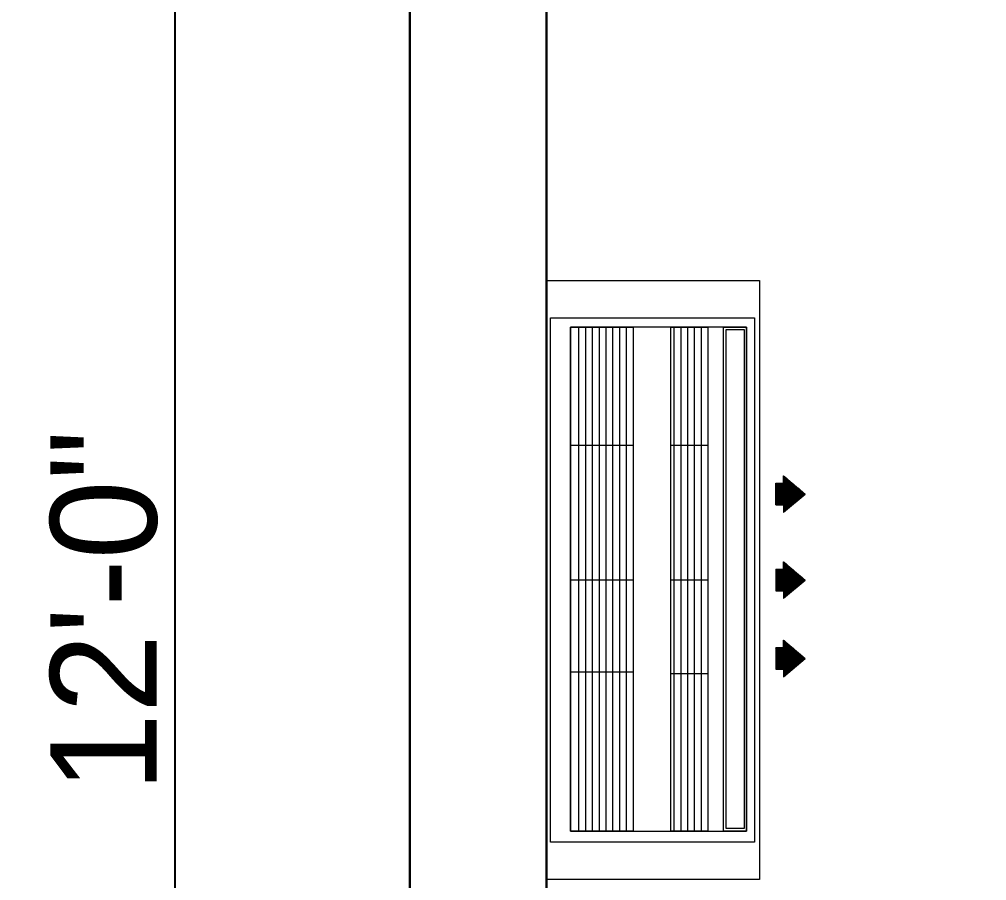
# Model space of a CAD drawing. Header units: inches. Extents: x 28835 to 36795, y -18828 to -9750.
# Drawn here: x 35637.7 to 35701.3, y -13642 to -13585.3 of the extents above; entities that cross this region are included whole.
import ezdxf

# ---------------------------------------------------------------- set-up
doc = ezdxf.new("R2010")
doc.units = ezdxf.units.IN
doc.header["$LTSCALE"] = 12
doc.header["$MEASUREMENT"] = 0
for name, color, linetype, lineweight in [('0-AC-Ceilling Cassette', 160, 'Continuous', 5), ('dimention', 5, 'Continuous', 9), ('Elevation', 114, 'Continuous', 20), ('HVAC UNIT', 7, 'Continuous', 15), ('Wall', 1, 'Continuous', 30)]:
    doc.layers.add(name, color=color, linetype=linetype, lineweight=lineweight)
doc.layers.add('AC', color=7, linetype='Continuous')
doc.styles.add('Times', font='GOTHIC.TTF')
doc.dimstyles.new('D75', dxfattribs={"dimtxt": 7, "dimasz": 7, "dimexe": 8, "dimexo": 24, "dimgap": 1, "dimtad": 1, "dimdec": 1, "dimzin": 3, "dimdsep": 46, "dimlunit": 4, "dimtxsty": 'Times', "dimblk": 'OBLIQUE', "dimcen": 0, "dimdle": 5, "dimaunit": 1, "dimadec": 3, "dimazin": 0, "dimtfac": 1, "dimtdec": 1, "dimtix": 1, "dimtofl": 0, "dimtmove": 1, "dimatfit": 0, "dimldrblk": 'OBLIQUE', "dimfxl": 1, "dimfxlon": 1, "dimtolj": 1, "dimtzin": 0, "dimarcsym": 0})

# ---------------------------------------------------------------- blocks, each defined once
blk = doc.blocks.new('_Oblique')
at = {"color": 0, "linetype": 'ByBlock', "lineweight": -2}
blk.add_line((-0.5, -0.5), (0.5, 0.5), dxfattribs=at)
blk = doc.blocks.new('*D1335')
at = {"layer": 'Defpoints', "color": 0, "ltscale": 12, "transparency": 16777216}
for p in [(35647.929, -13552.257), (35693.384, -13552.257), (35693.384, -13696.257)]:
    blk.add_point(p, dxfattribs=at)
at = {"layer": 'dimention', "color": 0, "lineweight": -2, "ltscale": 12, "transparency": 16777216}
for p, q in [((35647.929, -13701.257), (35647.929, -13547.257)), ((35648.929, -13552.257), (35639.929, -13552.257)), ((35648.929, -13696.257), (35639.929, -13696.257))]:
    blk.add_line(p, q, dxfattribs=at)
at = {"layer": 'dimention', "color": 0, "lineweight": -2, "ltscale": 12, "transparency": 16777216, "xscale": 7, "yscale": 7, "zscale": 7}
for p, rotation in [((35647.929, -13552.257), 90), ((35647.929, -13696.257), 270)]:
    blk.add_blockref('_Oblique', p, dxfattribs=dict(at, rotation=rotation))
at = {"layer": 'dimention', "color": 0, "ltscale": 12, "transparency": 16777216, "insert": (35643.253, -13624.257), "char_height": 7, "attachment_point": 5, "rotation": 90, "style": 'Times'}
blk.add_mtext('\\A1;12\'-0"', dxfattribs=at)
blk = doc.blocks.new('*D1342')
at = {"layer": 'Defpoints', "color": 0, "ltscale": 12, "transparency": 16777216}
for p in [(35693.384, -13546.257), (35629.166, -13702.257), (35693.384, -13702.257)]:
    blk.add_point(p, dxfattribs=at)
at = {"layer": 'dimention', "color": 0, "lineweight": -2, "ltscale": 12, "transparency": 16777216}
for p, q in [((35629.166, -13541.257), (35629.166, -13707.257)), ((35630.166, -13546.257), (35621.166, -13546.257)), ((35630.166, -13702.257), (35621.166, -13702.257))]:
    blk.add_line(p, q, dxfattribs=at)
at = {"layer": 'dimention', "color": 0, "lineweight": -2, "ltscale": 12, "transparency": 16777216, "xscale": 7, "yscale": 7, "zscale": 7}
for p, rotation in [((35629.166, -13546.257), 90), ((35629.166, -13702.257), 270)]:
    blk.add_blockref('_Oblique', p, dxfattribs=dict(at, rotation=rotation))
at = {"layer": 'dimention', "color": 0, "ltscale": 12, "transparency": 16777216, "insert": (35624.49, -13624.257), "char_height": 7, "attachment_point": 5, "rotation": 90, "style": 'Times'}
blk.add_mtext('\\A1;13\'-0"', dxfattribs=at)
blk = doc.blocks.new('*D1343')
at = {"layer": 'Defpoints', "color": 0, "ltscale": 12, "transparency": 16777216}
for p in [(35611.905, -13363.257), (35693.384, -13363.257), (35693.384, -13708.257)]:
    blk.add_point(p, dxfattribs=at)
at = {"layer": 'dimention', "color": 0, "lineweight": -2, "ltscale": 12, "transparency": 16777216}
for p, q in [((35611.905, -13713.257), (35611.905, -13358.257)), ((35612.905, -13363.257), (35603.905, -13363.257)), ((35612.905, -13708.257), (35603.905, -13708.257))]:
    blk.add_line(p, q, dxfattribs=at)
at = {"layer": 'dimention', "color": 0, "lineweight": -2, "ltscale": 12, "transparency": 16777216, "xscale": 7, "yscale": 7, "zscale": 7}
for p, rotation in [((35611.905, -13363.257), 90), ((35611.905, -13708.257), 270)]:
    blk.add_blockref('_Oblique', p, dxfattribs=dict(at, rotation=rotation))
at = {"layer": 'dimention', "color": 0, "ltscale": 12, "transparency": 16777216, "insert": (35607.229, -13535.757), "char_height": 7, "attachment_point": 5, "rotation": 90, "style": 'Times'}
blk.add_mtext('\\A1;28\'-9"', dxfattribs=at)
blk = doc.blocks.new('one way ceiling cassette')
at = {"layer": '0-AC-Ceilling Cassette'}
for p, q in [((-1.798, 30.093), (-3.405, 28.734)), ((-2.378, 29.603), (-3.319, 28.661)), ((-2.248, 29.713), (-3.308, 28.652)), ((-2.118, 29.823), (-3.297, 28.643)), ((-1.987, 29.933), (-3.286, 28.634)), ((-1.857, 30.043), (-3.276, 28.624)), ((-1.798, 30.082), (-3.265, 28.615)), ((-1.798, 30.062), (-3.254, 28.606)), ((-1.798, 30.042), (-3.243, 28.597)), ((-1.798, 30.022), (-3.232, 28.588)), ((-1.798, 30.002), (-3.221, 28.578)), ((-1.798, 29.982), (-3.21, 28.569)), ((-1.798, 29.962), (-3.199, 28.56)), ((-1.798, 29.942), (-3.189, 28.551)), ((-1.798, 29.922), (-3.178, 28.542)), ((-1.798, 29.902), (-3.167, 28.532)), ((-1.798, 29.882), (-3.156, 28.523)), ((-1.798, 29.862), (-3.145, 28.514)), ((-1.798, 29.841), (-3.134, 28.505)), ((-1.798, 29.821), (-3.123, 28.496)), ((-1.798, 29.801), (-3.113, 28.487)), ((-1.798, 29.781), (-3.102, 28.477)), ((-1.798, 29.761), (-3.091, 28.468)), ((-1.798, 29.741), (-3.08, 28.459)), ((-1.798, 29.721), (-3.069, 28.45)), ((-1.798, 29.701), (-3.058, 28.441)), ((-1.798, 29.681), (-3.047, 28.431)), ((-1.798, 29.661), (-3.036, 28.422)), ((-1.798, 29.641), (-3.026, 28.413)), ((-1.798, 29.621), (-3.015, 28.404)), ((-1.798, 29.601), (-3.004, 28.395)), ((-1.798, 29.581), (-2.993, 28.385)), ((-1.798, 29.56), (-2.982, 28.376)), ((-1.794, 29.544), (-2.971, 28.367)), ((-1.774, 29.544), (-2.96, 28.358)), ((-1.754, 29.544), (-2.949, 28.349)), ((-1.734, 29.544), (-2.939, 28.339)), ((-1.714, 29.544), (-2.928, 28.33)), ((-1.694, 29.544), (-2.917, 28.321)), ((-1.673, 29.544), (-2.906, 28.312)), ((-1.653, 29.544), (-2.895, 28.303)), ((-1.633, 29.544), (-2.884, 28.293)), ((-1.613, 29.544), (-2.873, 28.284)), ((-1.593, 29.544), (-2.862, 28.275)), ((-1.573, 29.544), (-2.852, 28.266)), ((-1.553, 29.544), (-2.841, 28.257)), ((-1.533, 29.544), (-2.83, 28.247)), ((-1.513, 29.544), (-2.819, 28.238)), ((-1.493, 29.544), (-2.808, 28.229)), ((-1.473, 29.544), (-2.797, 28.22)), ((-1.453, 29.544), (-2.786, 28.211)), ((-1.433, 29.544), (-2.775, 28.201)), ((-1.413, 29.544), (-2.765, 28.192)), ((-1.393, 29.544), (-2.754, 28.183)), ((-1.372, 29.544), (-2.743, 28.174)), ((-1.352, 29.544), (-2.732, 28.165)), ((-1.332, 29.544), (-2.721, 28.155)), ((-1.312, 29.544), (-2.71, 28.146)), ((-1.292, 29.544), (-2.699, 28.137)), ((-1.272, 29.544), (-2.688, 28.128)), ((-1.252, 29.544), (-2.678, 28.119)), ((-1.232, 29.544), (-2.667, 28.11)), ((-1.221, 28.338), (-2.436, 29.553)), ((-1.221, 28.358), (-2.425, 29.562)), ((-1.221, 28.378), (-2.414, 29.572)), ((-1.221, 28.398), (-2.404, 29.581)), ((-1.221, 28.418), (-2.393, 29.59)), ((-1.221, 28.438), (-2.382, 29.599)), ((-1.221, 28.458), (-2.371, 29.608)), ((-1.221, 28.478), (-2.36, 29.618)), ((-1.221, 28.498), (-2.349, 29.627)), ((-1.221, 28.518), (-2.338, 29.636)), ((-1.221, 28.538), (-2.327, 29.645)), ((-1.221, 28.558), (-2.317, 29.654)), ((-1.221, 28.578), (-2.306, 29.663)), ((-1.221, 28.599), (-2.295, 29.673)), ((-1.221, 28.619), (-2.284, 29.682)), ((-1.221, 28.639), (-2.273, 29.691)), ((-1.221, 28.659), (-2.262, 29.7)), ((-1.221, 28.679), (-2.251, 29.709)), ((-1.221, 28.699), (-2.24, 29.719)), ((-1.221, 28.719), (-2.23, 29.728)), ((-1.221, 28.739), (-2.219, 29.737)), ((-1.221, 28.759), (-2.208, 29.746)), ((-1.221, 28.779), (-2.197, 29.755)), ((-1.221, 28.799), (-2.186, 29.765)), ((-1.221, 28.819), (-2.175, 29.774)), ((-1.221, 28.839), (-2.164, 29.783)), ((-1.221, 28.859), (-2.153, 29.792)), ((-1.221, 28.879), (-2.143, 29.801)), ((-1.221, 28.9), (-2.132, 29.811)), ((-1.221, 28.92), (-2.121, 29.82)), ((-1.221, 28.94), (-2.11, 29.829)), ((-1.221, 28.96), (-2.099, 29.838)), ((-1.798, 29.557), (-2.088, 29.847)), ((-1.798, 29.577), (-2.077, 29.857)), ((-1.798, 29.597), (-2.067, 29.866)), ((-1.798, 29.617), (-2.056, 29.875)), ((-1.798, 29.637), (-2.045, 29.884)), ((-1.798, 29.657), (-2.034, 29.893)), ((-1.798, 29.677), (-2.023, 29.903)), ((-1.798, 29.697), (-2.012, 29.912)), ((-1.798, 29.717), (-2.001, 29.921)), ((-1.798, 29.737), (-1.99, 29.93)), ((-1.798, 29.758), (-1.98, 29.939)), ((-1.798, 29.778), (-1.969, 29.949)), ((-1.798, 29.798), (-1.958, 29.958)), ((-1.798, 29.818), (-1.947, 29.967)), ((-1.798, 29.838), (-1.936, 29.976)), ((-1.798, 29.858), (-1.925, 29.985)), ((-1.798, 29.878), (-1.914, 29.995)), ((-1.798, 29.898), (-1.903, 30.004)), ((-1.798, 29.918), (-1.893, 30.013)), ((-1.798, 29.938), (-1.882, 30.022)), ((-1.798, 29.958), (-1.871, 30.031)), ((-1.798, 29.978), (-1.86, 30.04)), ((-1.798, 29.998), (-1.849, 30.05)), ((-1.798, 30.018), (-1.838, 30.059)), ((-1.798, 30.038), (-1.827, 30.068)), ((-1.798, 30.059), (-1.816, 30.077)), ((-1.798, 30.079), (-1.806, 30.086)), ((-1.798, 29.544), (-1.798, 30.093)), ((-1.221, 29.544), (-1.798, 29.544)), ((-1.221, 28.98), (-1.785, 29.544)), ((-1.221, 29), (-1.765, 29.544)), ((-1.221, 29.02), (-1.745, 29.544)), ((-1.221, 29.04), (-1.725, 29.544)), ((-1.221, 29.06), (-1.705, 29.544)), ((-1.221, 29.08), (-1.685, 29.544)), ((-1.221, 29.1), (-1.665, 29.544)), ((-1.221, 29.12), (-1.645, 29.544)), ((-1.221, 29.14), (-1.625, 29.544)), ((-1.221, 29.16), (-1.605, 29.544)), ((-1.221, 29.181), (-1.584, 29.544)), ((-1.221, 29.201), (-1.564, 29.544)), ((-1.221, 29.221), (-1.544, 29.544)), ((-1.221, 29.241), (-1.524, 29.544)), ((-1.221, 29.261), (-1.504, 29.544)), ((-1.221, 29.281), (-1.484, 29.544)), ((-1.221, 29.301), (-1.464, 29.544)), ((-1.221, 29.321), (-1.444, 29.544)), ((-1.221, 29.341), (-1.424, 29.544)), ((-1.221, 29.361), (-1.404, 29.544)), ((-1.221, 29.381), (-1.384, 29.544)), ((-1.221, 29.401), (-1.364, 29.544)), ((-1.221, 29.421), (-1.344, 29.544)), ((-1.221, 29.441), (-1.324, 29.544)), ((-1.221, 29.461), (-1.303, 29.544)), ((-1.221, 29.482), (-1.283, 29.544)), ((-1.221, 29.502), (-1.263, 29.544)), ((-1.221, 29.522), (-1.243, 29.544)), ((-1.221, 29.542), (-1.223, 29.544)), ((-1.221, 27.923), (-1.221, 29.544)), ((-3.288, 28.832), (-3.395, 28.726)), ((-3.158, 28.942), (-3.384, 28.716)), ((-3.028, 29.052), (-3.373, 28.707)), ((-2.898, 29.162), (-3.363, 28.698)), ((-2.768, 29.272), (-3.352, 28.689)), ((-2.638, 29.383), (-3.341, 28.68)), ((-2.508, 29.493), (-3.33, 28.67)), ((-2.091, 27.622), (-3.295, 28.827)), ((-1.961, 27.512), (-3.284, 28.836)), ((-1.831, 27.402), (-3.273, 28.845)), ((-1.798, 27.39), (-3.262, 28.854)), ((-1.798, 27.41), (-3.252, 28.863)), ((-1.798, 27.43), (-3.241, 28.873)), ((-1.798, 27.45), (-3.23, 28.882)), ((-1.798, 27.47), (-3.219, 28.891)), ((-1.798, 27.49), (-3.208, 28.9)), ((-1.798, 27.51), (-3.197, 28.909)), ((-1.798, 27.53), (-3.186, 28.919)), ((-1.798, 27.55), (-3.176, 28.928)), ((-1.798, 27.57), (-3.165, 28.937)), ((-1.798, 27.59), (-3.154, 28.946)), ((-1.798, 27.61), (-3.143, 28.955)), ((-1.798, 27.63), (-3.132, 28.965)), ((-1.798, 27.65), (-3.121, 28.974)), ((-1.798, 27.67), (-3.11, 28.983)), ((-1.798, 27.691), (-3.099, 28.992)), ((-1.798, 27.711), (-3.089, 29.001)), ((-1.798, 27.731), (-3.078, 29.011)), ((-1.798, 27.751), (-3.067, 29.02)), ((-1.798, 27.771), (-3.056, 29.029)), ((-1.798, 27.791), (-3.045, 29.038)), ((-1.798, 27.811), (-3.034, 29.047)), ((-1.798, 27.831), (-3.023, 29.057)), ((-1.798, 27.851), (-3.012, 29.066)), ((-1.798, 27.871), (-3.002, 29.075)), ((-1.798, 27.891), (-2.991, 29.084)), ((-1.798, 27.911), (-2.98, 29.093)), ((-1.79, 27.923), (-2.969, 29.103)), ((-1.77, 27.923), (-2.958, 29.112)), ((-1.75, 27.923), (-2.947, 29.121)), ((-1.73, 27.923), (-2.936, 29.13)), ((-1.709, 27.923), (-2.925, 29.139)), ((-1.689, 27.923), (-2.915, 29.149)), ((-1.669, 27.923), (-2.904, 29.158)), ((-1.649, 27.923), (-2.893, 29.167)), ((-1.629, 27.923), (-2.882, 29.176)), ((-1.609, 27.923), (-2.871, 29.185)), ((-1.589, 27.923), (-2.86, 29.195)), ((-1.569, 27.923), (-2.849, 29.204)), ((-1.549, 27.923), (-2.838, 29.213)), ((-1.529, 27.923), (-2.828, 29.222)), ((-1.509, 27.923), (-2.817, 29.231)), ((-1.489, 27.923), (-2.806, 29.241)), ((-1.469, 27.923), (-2.795, 29.25)), ((-1.449, 27.923), (-2.784, 29.259)), ((-1.429, 27.923), (-2.773, 29.268)), ((-1.408, 27.923), (-2.762, 29.277)), ((-1.388, 27.923), (-2.751, 29.286)), ((-1.368, 27.923), (-2.741, 29.296)), ((-1.348, 27.923), (-2.73, 29.305)), ((-1.328, 27.923), (-2.719, 29.314)), ((-1.308, 27.923), (-2.708, 29.323)), ((-1.288, 27.923), (-2.697, 29.332)), ((-1.268, 27.923), (-2.686, 29.342)), ((-1.248, 27.923), (-2.675, 29.351)), ((-1.228, 27.923), (-2.664, 29.36)), ((-1.221, 29.535), (-2.656, 28.1)), ((-1.221, 27.936), (-2.654, 29.369)), ((-1.221, 29.515), (-2.645, 28.091)), ((-1.221, 27.956), (-2.643, 29.378)), ((-1.221, 29.495), (-2.634, 28.082)), ((-1.221, 27.976), (-2.632, 29.388)), ((-1.221, 29.475), (-2.623, 28.073)), ((-1.221, 27.997), (-2.621, 29.397)), ((-1.221, 29.455), (-2.612, 28.064)), ((-1.221, 28.017), (-2.61, 29.406)), ((-1.221, 29.435), (-2.601, 28.054)), ((-1.221, 28.037), (-2.599, 29.415)), ((-1.221, 29.415), (-2.591, 28.045)), ((-1.221, 28.057), (-2.588, 29.424)), ((-1.221, 29.395), (-2.58, 28.036)), ((-1.221, 28.077), (-2.578, 29.434)), ((-1.221, 29.375), (-2.569, 28.027)), ((-1.221, 28.097), (-2.567, 29.443)), ((-1.221, 29.355), (-2.558, 28.018)), ((-1.221, 28.117), (-2.556, 29.452)), ((-1.221, 29.335), (-2.547, 28.008)), ((-1.221, 28.137), (-2.545, 29.461)), ((-1.221, 29.315), (-2.536, 27.999)), ((-1.221, 28.157), (-2.534, 29.47)), ((-1.221, 29.295), (-2.525, 27.99)), ((-1.221, 28.177), (-2.523, 29.48)), ((-1.221, 29.275), (-2.515, 27.981)), ((-1.221, 28.197), (-2.512, 29.489)), ((-1.221, 29.255), (-2.504, 27.972)), ((-1.221, 28.217), (-2.501, 29.498)), ((-1.221, 29.234), (-2.493, 27.962)), ((-1.221, 28.237), (-2.491, 29.507)), ((-1.221, 29.214), (-2.482, 27.953)), ((-1.221, 28.257), (-2.48, 29.516)), ((-1.221, 29.194), (-2.471, 27.944)), ((-1.221, 28.277), (-2.469, 29.526)), ((-1.221, 29.174), (-2.46, 27.935)), ((-1.221, 28.298), (-2.458, 29.535)), ((-1.221, 29.154), (-2.449, 27.926)), ((-1.221, 28.318), (-2.447, 29.544)), ((-1.221, 29.134), (-2.438, 27.916)), ((-1.221, 29.114), (-2.428, 27.907)), ((-1.221, 29.094), (-2.417, 27.898)), ((-1.221, 29.074), (-2.406, 27.889)), ((-1.221, 29.054), (-2.395, 27.88)), ((-1.221, 29.034), (-2.384, 27.87)), ((-1.221, 29.014), (-2.373, 27.861)), ((-1.221, 28.994), (-2.362, 27.852)), ((-1.221, 28.974), (-2.351, 27.843)), ((-1.221, 28.954), (-2.341, 27.834)), ((-1.221, 28.933), (-2.33, 27.824)), ((-1.221, 28.913), (-2.319, 27.815)), ((-1.221, 28.893), (-2.308, 27.806)), ((-1.221, 28.873), (-2.297, 27.797)), ((-1.221, 28.853), (-2.286, 27.788)), ((-1.221, 28.833), (-2.275, 27.778)), ((-1.798, 27.375), (-3.405, 28.734)), ((-3.392, 28.723), (-3.404, 28.735)), ((-3.262, 28.613), (-3.393, 28.744)), ((-3.132, 28.503), (-3.382, 28.753)), ((-3.001, 28.393), (-3.371, 28.762)), ((-2.871, 28.283), (-3.36, 28.772)), ((-2.741, 28.173), (-3.349, 28.781)), ((-2.611, 28.063), (-3.339, 28.79)), ((-2.481, 27.952), (-3.328, 28.799)), ((-2.351, 27.842), (-3.317, 28.808)), ((-2.221, 27.732), (-3.306, 28.818)), ((-1.221, 28.813), (-2.264, 27.769)), ((-1.221, 28.793), (-2.254, 27.76)), ((-1.221, 28.773), (-2.243, 27.751)), ((-1.221, 28.753), (-2.232, 27.742)), ((-1.221, 28.733), (-2.221, 27.732)), ((-1.221, 28.713), (-2.21, 27.723)), ((-1.221, 28.693), (-2.199, 27.714)), ((-1.221, 28.673), (-2.188, 27.705)), ((-1.221, 28.653), (-2.177, 27.696)), ((-1.221, 28.632), (-2.167, 27.687)), ((-1.221, 28.612), (-2.156, 27.677)), ((-1.221, 28.592), (-2.145, 27.668)), ((-1.221, 28.572), (-2.134, 27.659)), ((-1.221, 28.552), (-2.123, 27.65)), ((-1.221, 28.532), (-2.112, 27.641)), ((-1.221, 28.512), (-2.101, 27.631)), ((-1.221, 28.492), (-1.789, 27.923)), ((-1.221, 28.472), (-1.769, 27.923)), ((-1.221, 28.452), (-1.749, 27.923)), ((-1.221, 28.432), (-1.729, 27.923)), ((-1.221, 28.412), (-1.709, 27.923)), ((-1.221, 28.392), (-1.689, 27.923)), ((-1.221, 28.372), (-1.669, 27.923)), ((-1.221, 28.351), (-1.649, 27.923)), ((-1.221, 28.331), (-1.629, 27.923)), ((-1.221, 28.311), (-1.609, 27.923)), ((-1.221, 28.291), (-1.589, 27.923)), ((-1.221, 28.271), (-1.569, 27.923)), ((-1.221, 28.251), (-1.548, 27.923)), ((-1.221, 28.231), (-1.528, 27.923)), ((-1.221, 28.211), (-1.508, 27.923)), ((-1.221, 28.191), (-1.488, 27.923)), ((-1.221, 28.171), (-1.468, 27.923)), ((-1.221, 28.151), (-1.448, 27.923)), ((-1.221, 28.131), (-1.428, 27.923)), ((-1.221, 28.111), (-1.408, 27.923)), ((-1.798, 27.915), (-2.09, 27.622)), ((-1.798, 27.895), (-2.08, 27.613)), ((-1.798, 27.875), (-2.069, 27.604)), ((-1.798, 27.855), (-2.058, 27.595)), ((-1.798, 27.835), (-2.047, 27.585)), ((-1.798, 27.815), (-2.036, 27.576)), ((-1.798, 27.795), (-2.025, 27.567)), ((-1.798, 27.774), (-2.014, 27.558)), ((-1.798, 27.754), (-2.004, 27.549)), ((-1.798, 27.734), (-1.993, 27.539)), ((-1.798, 27.714), (-1.982, 27.53)), ((-1.798, 27.694), (-1.971, 27.521)), ((-1.798, 27.674), (-1.96, 27.512)), ((-1.798, 27.654), (-1.949, 27.503)), ((-1.798, 27.634), (-1.938, 27.493)), ((-1.798, 27.614), (-1.927, 27.484)), ((-1.798, 27.594), (-1.917, 27.475)), ((-1.798, 27.574), (-1.906, 27.466)), ((-1.798, 27.554), (-1.895, 27.457)), ((-1.798, 27.534), (-1.884, 27.447)), ((-1.798, 27.514), (-1.873, 27.438)), ((-1.798, 27.494), (-1.862, 27.429)), ((-1.798, 27.473), (-1.851, 27.42)), ((-1.798, 27.453), (-1.84, 27.411)), ((-1.798, 27.433), (-1.83, 27.401)), ((-1.798, 27.413), (-1.819, 27.392)), ((-1.798, 27.393), (-1.808, 27.383)), ((-1.798, 27.923), (-1.798, 27.375)), ((-1.221, 27.923), (-1.798, 27.923)), ((-1.221, 28.091), (-1.388, 27.923)), ((-1.221, 28.071), (-1.368, 27.923)), ((-1.221, 28.05), (-1.348, 27.923)), ((-1.221, 28.03), (-1.328, 27.923)), ((-1.221, 28.01), (-1.308, 27.923)), ((-1.221, 27.99), (-1.288, 27.923)), ((-1.221, 27.97), (-1.267, 27.923)), ((-1.221, 27.95), (-1.247, 27.923)), ((-1.221, 27.93), (-1.227, 27.923)), ((-1.798, 23.686), (-3.405, 22.327)), ((-2.481, 23.108), (-3.328, 22.262)), ((-2.351, 23.218), (-3.317, 22.252)), ((-2.221, 23.328), (-3.306, 22.243)), ((-2.091, 23.438), (-3.295, 22.234)), ((-1.961, 23.548), (-3.284, 22.225)), ((-1.831, 23.658), (-3.273, 22.216)), ((-1.798, 23.671), (-3.262, 22.206)), ((-1.798, 23.651), (-3.252, 22.197)), ((-1.798, 23.631), (-3.241, 22.188)), ((-1.798, 23.611), (-3.23, 22.179)), ((-1.798, 23.591), (-3.219, 22.17)), ((-1.798, 23.571), (-3.208, 22.16)), ((-1.798, 23.551), (-3.197, 22.151)), ((-1.798, 23.531), (-3.186, 22.142)), ((-1.798, 23.511), (-3.176, 22.133)), ((-1.798, 23.491), (-3.165, 22.124)), ((-1.798, 23.471), (-3.154, 22.115)), ((-1.798, 23.45), (-3.143, 22.105)), ((-1.798, 23.43), (-3.132, 22.096)), ((-1.798, 23.41), (-3.121, 22.087)), ((-1.798, 23.39), (-3.11, 22.078)), ((-1.798, 23.37), (-3.099, 22.069)), ((-1.798, 23.35), (-3.089, 22.059)), ((-1.798, 23.33), (-3.078, 22.05)), ((-1.798, 23.31), (-3.067, 22.041)), ((-1.798, 23.29), (-3.056, 22.032)), ((-1.798, 23.27), (-3.045, 22.023)), ((-1.798, 23.25), (-3.034, 22.013)), ((-1.798, 23.23), (-3.023, 22.004)), ((-1.798, 23.21), (-3.012, 21.995)), ((-1.798, 23.19), (-3.002, 21.986)), ((-1.798, 23.17), (-2.991, 21.977)), ((-1.798, 23.149), (-2.98, 21.967)), ((-1.79, 23.137), (-2.969, 21.958)), ((-1.77, 23.137), (-2.958, 21.949)), ((-1.75, 23.137), (-2.947, 21.94)), ((-1.73, 23.137), (-2.936, 21.931)), ((-1.709, 23.137), (-2.925, 21.921)), ((-1.689, 23.137), (-2.915, 21.912)), ((-1.669, 23.137), (-2.904, 21.903)), ((-1.649, 23.137), (-2.893, 21.894)), ((-1.629, 23.137), (-2.882, 21.885)), ((-1.609, 23.137), (-2.871, 21.875)), ((-1.589, 23.137), (-2.86, 21.866)), ((-1.569, 23.137), (-2.849, 21.857)), ((-1.549, 23.137), (-2.838, 21.848)), ((-1.529, 23.137), (-2.828, 21.839)), ((-1.509, 23.137), (-2.817, 21.829)), ((-1.489, 23.137), (-2.806, 21.82)), ((-1.469, 23.137), (-2.795, 21.811)), ((-1.449, 23.137), (-2.784, 21.802)), ((-1.429, 23.137), (-2.773, 21.793)), ((-1.408, 23.137), (-2.762, 21.783)), ((-1.388, 23.137), (-2.751, 21.774)), ((-1.368, 23.137), (-2.741, 21.765)), ((-1.348, 23.137), (-2.73, 21.756)), ((-1.328, 23.137), (-2.719, 21.747)), ((-1.308, 23.137), (-2.708, 21.738)), ((-1.288, 23.137), (-2.697, 21.728)), ((-1.268, 23.137), (-2.686, 21.719)), ((-1.248, 23.137), (-2.675, 21.71)), ((-1.228, 23.137), (-2.664, 21.701)), ((-1.221, 23.124), (-2.654, 21.692)), ((-1.221, 23.104), (-2.643, 21.682)), ((-1.221, 23.084), (-2.632, 21.673)), ((-1.221, 23.064), (-2.621, 21.664)), ((-1.221, 21.746), (-2.536, 23.062)), ((-1.221, 21.766), (-2.525, 23.071)), ((-1.221, 21.786), (-2.515, 23.08)), ((-1.221, 21.806), (-2.504, 23.089)), ((-1.221, 21.826), (-2.493, 23.098)), ((-1.221, 21.846), (-2.482, 23.108)), ((-1.221, 21.866), (-2.471, 23.117)), ((-1.221, 21.887), (-2.46, 23.126)), ((-1.221, 21.907), (-2.449, 23.135)), ((-1.221, 21.927), (-2.438, 23.144)), ((-1.221, 21.947), (-2.428, 23.154)), ((-1.221, 21.967), (-2.417, 23.163)), ((-1.221, 21.987), (-2.406, 23.172)), ((-1.221, 22.007), (-2.395, 23.181)), ((-1.221, 22.027), (-2.384, 23.19)), ((-1.221, 22.047), (-2.373, 23.2)), ((-1.221, 22.067), (-2.362, 23.209)), ((-1.221, 22.087), (-2.351, 23.218)), ((-1.221, 22.107), (-2.341, 23.227)), ((-1.221, 22.127), (-2.33, 23.236)), ((-1.221, 22.147), (-2.319, 23.246)), ((-1.221, 22.167), (-2.308, 23.255)), ((-1.221, 22.188), (-2.297, 23.264)), ((-1.221, 22.208), (-2.286, 23.273)), ((-1.221, 22.228), (-2.275, 23.282)), ((-1.221, 22.248), (-2.264, 23.291)), ((-1.221, 22.268), (-2.254, 23.301)), ((-1.221, 22.288), (-2.243, 23.31)), ((-1.221, 22.308), (-2.232, 23.319)), ((-1.221, 22.328), (-2.221, 23.328)), ((-1.221, 22.348), (-2.21, 23.337)), ((-1.221, 22.368), (-2.199, 23.347)), ((-1.221, 22.388), (-2.188, 23.356)), ((-1.221, 22.408), (-2.177, 23.365)), ((-1.221, 22.428), (-2.167, 23.374)), ((-1.221, 22.448), (-2.156, 23.383)), ((-1.221, 22.468), (-2.145, 23.393)), ((-1.221, 22.489), (-2.134, 23.402)), ((-1.221, 22.509), (-2.123, 23.411)), ((-1.221, 22.529), (-2.112, 23.42)), ((-1.221, 22.549), (-2.101, 23.429)), ((-1.798, 23.146), (-2.09, 23.439)), ((-1.798, 23.166), (-2.08, 23.448)), ((-1.798, 23.186), (-2.069, 23.457)), ((-1.798, 23.206), (-2.058, 23.466)), ((-1.798, 23.226), (-2.047, 23.475)), ((-1.798, 23.246), (-2.036, 23.485)), ((-1.798, 23.266), (-2.025, 23.494)), ((-1.798, 23.286), (-2.014, 23.503)), ((-1.798, 23.306), (-2.004, 23.512)), ((-1.798, 23.326), (-1.993, 23.521)), ((-1.798, 23.347), (-1.982, 23.531)), ((-1.798, 23.367), (-1.971, 23.54)), ((-1.798, 23.387), (-1.96, 23.549)), ((-1.798, 23.407), (-1.949, 23.558)), ((-1.798, 23.427), (-1.938, 23.567)), ((-1.798, 23.447), (-1.927, 23.577)), ((-1.798, 23.467), (-1.917, 23.586)), ((-1.798, 23.487), (-1.906, 23.595)), ((-1.798, 23.507), (-1.895, 23.604)), ((-1.798, 23.527), (-1.884, 23.613)), ((-1.798, 23.547), (-1.873, 23.623)), ((-1.798, 23.567), (-1.862, 23.632)), ((-1.798, 23.587), (-1.851, 23.641)), ((-1.798, 23.607), (-1.84, 23.65)), ((-1.798, 23.627), (-1.83, 23.659)), ((-1.798, 23.648), (-1.819, 23.669)), ((-1.798, 23.668), (-1.808, 23.678)), ((-1.798, 23.137), (-1.798, 23.686)), ((-1.221, 23.137), (-1.798, 23.137)), ((-1.221, 22.569), (-1.789, 23.137)), ((-1.221, 22.589), (-1.769, 23.137)), ((-1.221, 22.609), (-1.749, 23.137)), ((-1.221, 22.629), (-1.729, 23.137)), ((-1.221, 22.649), (-1.709, 23.137)), ((-1.221, 22.669), (-1.689, 23.137)), ((-1.221, 22.689), (-1.669, 23.137)), ((-1.221, 22.709), (-1.649, 23.137)), ((-1.221, 22.729), (-1.629, 23.137)), ((-1.221, 22.749), (-1.609, 23.137)), ((-1.221, 22.769), (-1.589, 23.137)), ((-1.221, 22.79), (-1.569, 23.137)), ((-1.221, 22.81), (-1.548, 23.137)), ((-1.221, 22.83), (-1.528, 23.137)), ((-1.221, 22.85), (-1.508, 23.137)), ((-1.221, 22.87), (-1.488, 23.137)), ((-1.221, 22.89), (-1.468, 23.137)), ((-1.221, 22.91), (-1.448, 23.137)), ((-1.221, 22.93), (-1.428, 23.137)), ((-1.221, 22.95), (-1.408, 23.137)), ((-1.221, 22.97), (-1.388, 23.137)), ((-1.221, 22.99), (-1.368, 23.137)), ((-1.221, 23.01), (-1.348, 23.137)), ((-1.221, 23.03), (-1.328, 23.137)), ((-1.221, 23.05), (-1.308, 23.137)), ((-1.221, 23.071), (-1.288, 23.137)), ((-1.221, 23.091), (-1.267, 23.137)), ((-1.221, 23.111), (-1.247, 23.137)), ((-1.221, 23.131), (-1.227, 23.137)), ((-1.221, 23.137), (-1.221, 21.517)), ((-3.262, 22.448), (-3.393, 22.317)), ((-3.158, 22.118), (-3.384, 22.344)), ((-3.132, 22.558), (-3.382, 22.308)), ((-3.028, 22.008), (-3.373, 22.354)), ((-3.001, 22.668), (-3.371, 22.298)), ((-2.898, 21.898), (-3.363, 22.363)), ((-2.871, 22.778), (-3.36, 22.289)), ((-2.768, 21.788), (-3.352, 22.372)), ((-2.741, 22.888), (-3.349, 22.28)), ((-2.638, 21.678), (-3.341, 22.381)), ((-2.611, 22.998), (-3.339, 22.271)), ((-2.508, 21.568), (-3.33, 22.39)), ((-2.378, 21.458), (-3.319, 22.4)), ((-2.248, 21.348), (-3.308, 22.409)), ((-2.118, 21.238), (-3.297, 22.418)), ((-1.987, 21.128), (-3.286, 22.427)), ((-1.857, 21.018), (-3.276, 22.436)), ((-1.798, 20.979), (-3.265, 22.446)), ((-1.798, 20.999), (-3.254, 22.455)), ((-1.798, 21.019), (-3.243, 22.464)), ((-1.798, 21.039), (-3.232, 22.473)), ((-1.798, 21.059), (-3.221, 22.482)), ((-1.798, 21.079), (-3.21, 22.492)), ((-1.798, 21.099), (-3.199, 22.501)), ((-1.798, 21.119), (-3.189, 22.51)), ((-1.798, 21.139), (-3.178, 22.519)), ((-1.798, 21.159), (-3.167, 22.528)), ((-1.798, 21.179), (-3.156, 22.537)), ((-1.798, 21.199), (-3.145, 22.547)), ((-1.798, 21.219), (-3.134, 22.556)), ((-1.798, 21.239), (-3.123, 22.565)), ((-1.798, 21.259), (-3.113, 22.574)), ((-1.798, 21.28), (-3.102, 22.583)), ((-1.798, 21.3), (-3.091, 22.593)), ((-1.798, 21.32), (-3.08, 22.602)), ((-1.798, 21.34), (-3.069, 22.611)), ((-1.798, 21.36), (-3.058, 22.62)), ((-1.798, 21.38), (-3.047, 22.629)), ((-1.798, 21.4), (-3.036, 22.639)), ((-1.798, 21.42), (-3.026, 22.648)), ((-1.798, 21.44), (-3.015, 22.657)), ((-1.798, 21.46), (-3.004, 22.666)), ((-1.798, 21.48), (-2.993, 22.675)), ((-1.798, 21.5), (-2.982, 22.685)), ((-1.794, 21.517), (-2.971, 22.694)), ((-1.774, 21.517), (-2.96, 22.703)), ((-1.754, 21.517), (-2.949, 22.712)), ((-1.734, 21.517), (-2.939, 22.721)), ((-1.714, 21.517), (-2.928, 22.731)), ((-1.694, 21.517), (-2.917, 22.74)), ((-1.673, 21.517), (-2.906, 22.749)), ((-1.653, 21.517), (-2.895, 22.758)), ((-1.633, 21.517), (-2.884, 22.767)), ((-1.613, 21.517), (-2.873, 22.777)), ((-1.593, 21.517), (-2.862, 22.786)), ((-1.573, 21.517), (-2.852, 22.795)), ((-1.553, 21.517), (-2.841, 22.804)), ((-1.533, 21.517), (-2.83, 22.813)), ((-1.513, 21.517), (-2.819, 22.823)), ((-1.493, 21.517), (-2.808, 22.832)), ((-1.473, 21.517), (-2.797, 22.841)), ((-1.453, 21.517), (-2.786, 22.85)), ((-1.433, 21.517), (-2.775, 22.859)), ((-1.413, 21.517), (-2.765, 22.869)), ((-1.393, 21.517), (-2.754, 22.878)), ((-1.372, 21.517), (-2.743, 22.887)), ((-1.352, 21.517), (-2.732, 22.896)), ((-1.332, 21.517), (-2.721, 22.905)), ((-1.312, 21.517), (-2.71, 22.914)), ((-1.292, 21.517), (-2.699, 22.924)), ((-1.272, 21.517), (-2.688, 22.933)), ((-1.252, 21.517), (-2.678, 22.942)), ((-1.232, 21.517), (-2.667, 22.951)), ((-1.221, 21.525), (-2.656, 22.96)), ((-1.221, 21.545), (-2.645, 22.97)), ((-1.221, 21.565), (-2.634, 22.979)), ((-1.221, 21.585), (-2.623, 22.988)), ((-1.221, 21.606), (-2.612, 22.997)), ((-1.221, 23.044), (-2.61, 21.655)), ((-1.221, 21.626), (-2.601, 23.006)), ((-1.221, 23.024), (-2.599, 21.646)), ((-1.221, 21.646), (-2.591, 23.016)), ((-1.221, 23.004), (-2.588, 21.636)), ((-1.221, 21.666), (-2.58, 23.025)), ((-1.221, 22.984), (-2.578, 21.627)), ((-1.221, 21.686), (-2.569, 23.034)), ((-1.221, 22.964), (-2.567, 21.618)), ((-1.221, 21.706), (-2.558, 23.043)), ((-1.221, 22.944), (-2.556, 21.609)), ((-1.221, 21.726), (-2.547, 23.052)), ((-1.221, 22.924), (-2.545, 21.6)), ((-1.221, 22.904), (-2.534, 21.59)), ((-1.221, 22.884), (-2.523, 21.581)), ((-1.221, 22.864), (-2.512, 21.572)), ((-1.221, 22.844), (-2.501, 21.563)), ((-1.221, 22.823), (-2.491, 21.554)), ((-1.221, 22.803), (-2.48, 21.544)), ((-1.221, 22.783), (-2.469, 21.535)), ((-1.221, 22.763), (-2.458, 21.526)), ((-1.221, 22.743), (-2.447, 21.517)), ((-1.221, 22.723), (-2.436, 21.508)), ((-1.221, 22.703), (-2.425, 21.498)), ((-1.221, 22.683), (-2.414, 21.489)), ((-1.221, 22.663), (-2.404, 21.48)), ((-1.221, 22.643), (-2.393, 21.471)), ((-1.221, 22.623), (-2.382, 21.462)), ((-1.221, 22.603), (-2.371, 21.452)), ((-1.221, 22.583), (-2.36, 21.443)), ((-1.221, 22.563), (-2.349, 21.434)), ((-1.221, 22.543), (-2.338, 21.425)), ((-1.221, 22.522), (-2.327, 21.416)), ((-1.221, 22.502), (-2.317, 21.406)), ((-1.221, 22.482), (-2.306, 21.397)), ((-1.221, 22.462), (-2.295, 21.388)), ((-1.221, 22.442), (-2.284, 21.379)), ((-1.221, 22.422), (-2.273, 21.37)), ((-1.221, 22.402), (-2.262, 21.361)), ((-1.221, 22.382), (-2.251, 21.351)), ((-1.221, 22.362), (-2.24, 21.342)), ((-1.221, 22.342), (-2.23, 21.333)), ((-1.798, 20.968), (-3.405, 22.327)), ((-3.392, 22.338), (-3.404, 22.326)), ((-3.288, 22.228), (-3.395, 22.335)), ((-1.221, 22.322), (-2.219, 21.324)), ((-1.221, 22.302), (-2.208, 21.315)), ((-1.221, 22.282), (-2.197, 21.305)), ((-1.221, 22.262), (-2.186, 21.296)), ((-1.221, 22.241), (-2.175, 21.287)), ((-1.221, 22.221), (-2.164, 21.278)), ((-1.221, 22.201), (-2.153, 21.269)), ((-1.221, 22.181), (-2.143, 21.259)), ((-1.221, 22.161), (-2.132, 21.25)), ((-1.221, 22.141), (-2.121, 21.241)), ((-1.221, 22.121), (-2.11, 21.232)), ((-1.221, 22.101), (-2.099, 21.223)), ((-1.221, 22.081), (-1.785, 21.517)), ((-1.221, 22.061), (-1.765, 21.517)), ((-1.221, 22.041), (-1.745, 21.517)), ((-1.221, 22.021), (-1.725, 21.517)), ((-1.221, 22.001), (-1.705, 21.517)), ((-1.221, 21.981), (-1.685, 21.517)), ((-1.221, 21.961), (-1.665, 21.517)), ((-1.221, 21.94), (-1.645, 21.517)), ((-1.221, 21.92), (-1.625, 21.517)), ((-1.221, 21.9), (-1.605, 21.517)), ((-1.221, 21.88), (-1.584, 21.517)), ((-1.221, 21.86), (-1.564, 21.517)), ((-1.221, 21.84), (-1.544, 21.517)), ((-1.221, 21.82), (-1.524, 21.517)), ((-1.221, 21.8), (-1.504, 21.517)), ((-1.221, 21.78), (-1.484, 21.517)), ((-1.221, 21.76), (-1.464, 21.517)), ((-1.221, 21.74), (-1.444, 21.517)), ((-1.221, 21.72), (-1.424, 21.517)), ((-1.221, 21.7), (-1.404, 21.517)), ((-1.221, 21.68), (-1.384, 21.517)), ((-1.221, 21.66), (-1.364, 21.517)), ((-1.221, 21.639), (-1.344, 21.517)), ((-1.221, 21.619), (-1.324, 21.517)), ((-1.798, 21.504), (-2.088, 21.213)), ((-1.798, 21.484), (-2.077, 21.204)), ((-1.798, 21.464), (-2.067, 21.195)), ((-1.798, 21.444), (-2.056, 21.186)), ((-1.798, 21.424), (-2.045, 21.177)), ((-1.798, 21.404), (-2.034, 21.167)), ((-1.798, 21.384), (-2.023, 21.158)), ((-1.798, 21.363), (-2.012, 21.149)), ((-1.798, 21.343), (-2.001, 21.14)), ((-1.798, 21.323), (-1.99, 21.131)), ((-1.798, 21.303), (-1.98, 21.121)), ((-1.798, 21.283), (-1.969, 21.112)), ((-1.798, 21.263), (-1.958, 21.103)), ((-1.798, 21.243), (-1.947, 21.094)), ((-1.798, 21.223), (-1.936, 21.085)), ((-1.798, 21.203), (-1.925, 21.075)), ((-1.798, 21.183), (-1.914, 21.066)), ((-1.798, 21.163), (-1.903, 21.057)), ((-1.798, 21.143), (-1.893, 21.048)), ((-1.798, 21.123), (-1.882, 21.039)), ((-1.798, 21.103), (-1.871, 21.029)), ((-1.798, 21.082), (-1.86, 21.02)), ((-1.798, 21.062), (-1.849, 21.011)), ((-1.798, 21.042), (-1.838, 21.002)), ((-1.798, 21.022), (-1.827, 20.993)), ((-1.798, 21.002), (-1.816, 20.983)), ((-1.798, 20.982), (-1.806, 20.974)), ((-1.798, 21.517), (-1.798, 20.968)), ((-1.221, 21.517), (-1.798, 21.517)), ((-1.221, 21.599), (-1.303, 21.517)), ((-1.221, 21.579), (-1.283, 21.517)), ((-1.221, 21.559), (-1.263, 21.517)), ((-1.221, 21.539), (-1.243, 21.517)), ((-1.221, 21.519), (-1.223, 21.517)), ((-1.798, 17.843), (-3.405, 16.484)), ((-2.351, 17.375), (-3.317, 16.409)), ((-2.221, 17.485), (-3.306, 16.4)), ((-2.091, 17.595), (-3.295, 16.391)), ((-1.961, 17.705), (-3.284, 16.382)), ((-1.831, 17.815), (-3.273, 16.373)), ((-1.798, 17.828), (-3.262, 16.363)), ((-1.798, 17.808), (-3.252, 16.354)), ((-1.798, 17.788), (-3.241, 16.345)), ((-1.798, 17.768), (-3.23, 16.336)), ((-1.798, 17.748), (-3.219, 16.327)), ((-1.798, 17.728), (-3.208, 16.317)), ((-1.798, 17.708), (-3.197, 16.308)), ((-1.798, 17.688), (-3.186, 16.299)), ((-1.798, 17.668), (-3.176, 16.29)), ((-1.798, 17.647), (-3.165, 16.281)), ((-1.798, 17.627), (-3.154, 16.271)), ((-1.798, 17.607), (-3.143, 16.262)), ((-1.798, 17.587), (-3.132, 16.253)), ((-1.798, 17.567), (-3.121, 16.244)), ((-1.798, 17.547), (-3.11, 16.235)), ((-1.798, 17.527), (-3.099, 16.225)), ((-1.798, 17.507), (-3.089, 16.216)), ((-1.798, 17.487), (-3.078, 16.207)), ((-1.798, 17.467), (-3.067, 16.198)), ((-1.798, 17.447), (-3.056, 16.189)), ((-1.798, 17.427), (-3.045, 16.179)), ((-1.798, 17.407), (-3.034, 16.17)), ((-1.798, 17.387), (-3.023, 16.161)), ((-1.798, 17.367), (-3.012, 16.152)), ((-1.798, 17.346), (-3.002, 16.143)), ((-1.798, 17.326), (-2.991, 16.133)), ((-1.798, 17.306), (-2.98, 16.124)), ((-1.79, 17.294), (-2.969, 16.115)), ((-1.77, 17.294), (-2.958, 16.106)), ((-1.75, 17.294), (-2.947, 16.097)), ((-1.73, 17.294), (-2.936, 16.087)), ((-1.709, 17.294), (-2.925, 16.078)), ((-1.689, 17.294), (-2.915, 16.069)), ((-1.669, 17.294), (-2.904, 16.06)), ((-1.649, 17.294), (-2.893, 16.051)), ((-1.629, 17.294), (-2.882, 16.041)), ((-1.609, 17.294), (-2.871, 16.032)), ((-1.589, 17.294), (-2.86, 16.023)), ((-1.569, 17.294), (-2.849, 16.014)), ((-1.549, 17.294), (-2.838, 16.005)), ((-1.529, 17.294), (-2.828, 15.995)), ((-1.509, 17.294), (-2.817, 15.986)), ((-1.489, 17.294), (-2.806, 15.977)), ((-1.469, 17.294), (-2.795, 15.968)), ((-1.449, 17.294), (-2.784, 15.959)), ((-1.429, 17.294), (-2.773, 15.95)), ((-1.408, 17.294), (-2.762, 15.94)), ((-1.388, 17.294), (-2.751, 15.931)), ((-1.368, 17.294), (-2.741, 15.922)), ((-1.348, 17.294), (-2.73, 15.913)), ((-1.328, 17.294), (-2.719, 15.904)), ((-1.308, 17.294), (-2.708, 15.894)), ((-1.288, 17.294), (-2.697, 15.885)), ((-1.268, 17.294), (-2.686, 15.876)), ((-1.248, 17.294), (-2.675, 15.867)), ((-1.228, 17.294), (-2.664, 15.858)), ((-1.221, 16.083), (-2.438, 17.301)), ((-1.221, 16.104), (-2.428, 17.31)), ((-1.221, 16.124), (-2.417, 17.32)), ((-1.221, 16.144), (-2.406, 17.329)), ((-1.221, 16.164), (-2.395, 17.338)), ((-1.221, 16.184), (-2.384, 17.347)), ((-1.221, 16.204), (-2.373, 17.356)), ((-1.221, 16.224), (-2.362, 17.366)), ((-1.221, 16.244), (-2.351, 17.375)), ((-1.221, 16.264), (-2.341, 17.384)), ((-1.221, 16.284), (-2.33, 17.393)), ((-1.221, 16.304), (-2.319, 17.402)), ((-1.221, 16.324), (-2.308, 17.412)), ((-1.221, 16.344), (-2.297, 17.421)), ((-1.221, 16.364), (-2.286, 17.43)), ((-1.221, 16.384), (-2.275, 17.439)), ((-1.221, 16.405), (-2.264, 17.448)), ((-1.221, 16.425), (-2.254, 17.458)), ((-1.221, 16.445), (-2.243, 17.467)), ((-1.221, 16.465), (-2.232, 17.476)), ((-1.221, 16.485), (-2.221, 17.485)), ((-1.221, 16.505), (-2.21, 17.494)), ((-1.221, 16.525), (-2.199, 17.504)), ((-1.221, 16.545), (-2.188, 17.513)), ((-1.221, 16.565), (-2.177, 17.522)), ((-1.221, 16.585), (-2.167, 17.531)), ((-1.221, 16.605), (-2.156, 17.54)), ((-1.221, 16.625), (-2.145, 17.549)), ((-1.221, 16.645), (-2.134, 17.559)), ((-1.221, 16.665), (-2.123, 17.568)), ((-1.221, 16.686), (-2.112, 17.577)), ((-1.221, 16.706), (-2.101, 17.586)), ((-1.798, 17.303), (-2.09, 17.595)), ((-1.798, 17.323), (-2.08, 17.605)), ((-1.798, 17.343), (-2.069, 17.614)), ((-1.798, 17.363), (-2.058, 17.623)), ((-1.798, 17.383), (-2.047, 17.632)), ((-1.798, 17.403), (-2.036, 17.641)), ((-1.798, 17.423), (-2.025, 17.651)), ((-1.798, 17.443), (-2.014, 17.66)), ((-1.798, 17.463), (-2.004, 17.669)), ((-1.798, 17.483), (-1.993, 17.678)), ((-1.798, 17.503), (-1.982, 17.687)), ((-1.798, 17.523), (-1.971, 17.697)), ((-1.798, 17.543), (-1.96, 17.706)), ((-1.798, 17.564), (-1.949, 17.715)), ((-1.798, 17.584), (-1.938, 17.724)), ((-1.798, 17.604), (-1.927, 17.733)), ((-1.798, 17.624), (-1.917, 17.743)), ((-1.798, 17.644), (-1.906, 17.752)), ((-1.798, 17.664), (-1.895, 17.761)), ((-1.798, 17.684), (-1.884, 17.77)), ((-1.798, 17.704), (-1.873, 17.779)), ((-1.798, 17.724), (-1.862, 17.789)), ((-1.798, 17.744), (-1.851, 17.798)), ((-1.798, 17.764), (-1.84, 17.807)), ((-1.798, 17.784), (-1.83, 17.816)), ((-1.798, 17.804), (-1.819, 17.825)), ((-1.798, 17.824), (-1.808, 17.835)), ((-1.798, 17.294), (-1.798, 17.843)), ((-1.221, 17.294), (-1.798, 17.294)), ((-1.221, 16.726), (-1.789, 17.294)), ((-1.221, 16.746), (-1.769, 17.294)), ((-1.221, 16.766), (-1.749, 17.294)), ((-1.221, 16.786), (-1.729, 17.294)), ((-1.221, 16.806), (-1.709, 17.294)), ((-1.221, 16.826), (-1.689, 17.294)), ((-1.221, 16.846), (-1.669, 17.294)), ((-1.221, 16.866), (-1.649, 17.294)), ((-1.221, 16.886), (-1.629, 17.294)), ((-1.221, 16.906), (-1.609, 17.294)), ((-1.221, 16.926), (-1.589, 17.294)), ((-1.221, 16.946), (-1.569, 17.294)), ((-1.221, 16.966), (-1.548, 17.294)), ((-1.221, 16.987), (-1.528, 17.294)), ((-1.221, 17.007), (-1.508, 17.294)), ((-1.221, 17.027), (-1.488, 17.294)), ((-1.221, 17.047), (-1.468, 17.294)), ((-1.221, 17.067), (-1.448, 17.294)), ((-1.221, 17.087), (-1.428, 17.294)), ((-1.221, 17.107), (-1.408, 17.294)), ((-1.221, 17.127), (-1.388, 17.294)), ((-1.221, 17.147), (-1.368, 17.294)), ((-1.221, 17.167), (-1.348, 17.294)), ((-1.221, 17.187), (-1.328, 17.294)), ((-1.221, 17.207), (-1.308, 17.294)), ((-1.221, 17.227), (-1.288, 17.294)), ((-1.221, 17.247), (-1.267, 17.294)), ((-1.221, 17.267), (-1.247, 17.294)), ((-1.221, 17.288), (-1.227, 17.294)), ((-1.221, 17.294), (-1.221, 15.673)), ((-3.262, 16.605), (-3.393, 16.474)), ((-3.132, 16.715), (-3.382, 16.464)), ((-3.001, 16.825), (-3.371, 16.455)), ((-2.871, 16.935), (-3.36, 16.446)), ((-2.741, 17.045), (-3.349, 16.437)), ((-2.611, 17.155), (-3.339, 16.428)), ((-2.481, 17.265), (-3.328, 16.418)), ((-2.118, 15.395), (-3.297, 16.575)), ((-1.987, 15.285), (-3.286, 16.584)), ((-1.857, 15.175), (-3.276, 16.593)), ((-1.798, 15.135), (-3.265, 16.602)), ((-1.798, 15.155), (-3.254, 16.612)), ((-1.798, 15.175), (-3.243, 16.621)), ((-1.798, 15.196), (-3.232, 16.63)), ((-1.798, 15.216), (-3.221, 16.639)), ((-1.798, 15.236), (-3.21, 16.648)), ((-1.798, 15.256), (-3.199, 16.658)), ((-1.798, 15.276), (-3.189, 16.667)), ((-1.798, 15.296), (-3.178, 16.676)), ((-1.798, 15.316), (-3.167, 16.685)), ((-1.798, 15.336), (-3.156, 16.694)), ((-1.798, 15.356), (-3.145, 16.704)), ((-1.798, 15.376), (-3.134, 16.713)), ((-1.798, 15.396), (-3.123, 16.722)), ((-1.798, 15.416), (-3.113, 16.731)), ((-1.798, 15.436), (-3.102, 16.74)), ((-1.798, 15.456), (-3.091, 16.749)), ((-1.798, 15.477), (-3.08, 16.759)), ((-1.798, 15.497), (-3.069, 16.768)), ((-1.798, 15.517), (-3.058, 16.777)), ((-1.798, 15.537), (-3.047, 16.786)), ((-1.798, 15.557), (-3.036, 16.795)), ((-1.798, 15.577), (-3.026, 16.805)), ((-1.798, 15.597), (-3.015, 16.814)), ((-1.798, 15.617), (-3.004, 16.823)), ((-1.798, 15.637), (-2.993, 16.832)), ((-1.798, 15.657), (-2.982, 16.841)), ((-1.794, 15.673), (-2.971, 16.851)), ((-1.774, 15.673), (-2.96, 16.86)), ((-1.754, 15.673), (-2.949, 16.869)), ((-1.734, 15.673), (-2.939, 16.878)), ((-1.714, 15.673), (-2.928, 16.887)), ((-1.694, 15.673), (-2.917, 16.897)), ((-1.673, 15.673), (-2.906, 16.906)), ((-1.653, 15.673), (-2.895, 16.915)), ((-1.633, 15.673), (-2.884, 16.924)), ((-1.613, 15.673), (-2.873, 16.933)), ((-1.593, 15.673), (-2.862, 16.943)), ((-1.573, 15.673), (-2.852, 16.952)), ((-1.553, 15.673), (-2.841, 16.961)), ((-1.533, 15.673), (-2.83, 16.97)), ((-1.513, 15.673), (-2.819, 16.979)), ((-1.493, 15.673), (-2.808, 16.989)), ((-1.473, 15.673), (-2.797, 16.998)), ((-1.453, 15.673), (-2.786, 17.007)), ((-1.433, 15.673), (-2.775, 17.016)), ((-1.413, 15.673), (-2.765, 17.025)), ((-1.393, 15.673), (-2.754, 17.035)), ((-1.372, 15.673), (-2.743, 17.044)), ((-1.352, 15.673), (-2.732, 17.053)), ((-1.332, 15.673), (-2.721, 17.062)), ((-1.312, 15.673), (-2.71, 17.071)), ((-1.292, 15.673), (-2.699, 17.081)), ((-1.272, 15.673), (-2.688, 17.09)), ((-1.252, 15.673), (-2.678, 17.099)), ((-1.232, 15.673), (-2.667, 17.108)), ((-1.221, 15.682), (-2.656, 17.117)), ((-1.221, 17.281), (-2.654, 15.848)), ((-1.221, 15.702), (-2.645, 17.126)), ((-1.221, 17.261), (-2.643, 15.839)), ((-1.221, 15.722), (-2.634, 17.136)), ((-1.221, 17.241), (-2.632, 15.83)), ((-1.221, 15.742), (-2.623, 17.145)), ((-1.221, 17.221), (-2.621, 15.821)), ((-1.221, 15.762), (-2.612, 17.154)), ((-1.221, 17.201), (-2.61, 15.812)), ((-1.221, 15.782), (-2.601, 17.163)), ((-1.221, 17.181), (-2.599, 15.802)), ((-1.221, 15.803), (-2.591, 17.172)), ((-1.221, 17.161), (-2.588, 15.793)), ((-1.221, 15.823), (-2.58, 17.182)), ((-1.221, 17.141), (-2.578, 15.784)), ((-1.221, 15.843), (-2.569, 17.191)), ((-1.221, 17.121), (-2.567, 15.775)), ((-1.221, 15.863), (-2.558, 17.2)), ((-1.221, 17.101), (-2.556, 15.766)), ((-1.221, 15.883), (-2.547, 17.209)), ((-1.221, 17.081), (-2.545, 15.756)), ((-1.221, 15.903), (-2.536, 17.218)), ((-1.221, 17.061), (-2.534, 15.747)), ((-1.221, 15.923), (-2.525, 17.228)), ((-1.221, 17.041), (-2.523, 15.738)), ((-1.221, 15.943), (-2.515, 17.237)), ((-1.221, 17.02), (-2.512, 15.729)), ((-1.221, 15.963), (-2.504, 17.246)), ((-1.221, 17), (-2.501, 15.72)), ((-1.221, 15.983), (-2.493, 17.255)), ((-1.221, 16.98), (-2.491, 15.71)), ((-1.221, 16.003), (-2.482, 17.264)), ((-1.221, 16.96), (-2.48, 15.701)), ((-1.221, 16.023), (-2.471, 17.274)), ((-1.221, 16.94), (-2.469, 15.692)), ((-1.221, 16.043), (-2.46, 17.283)), ((-1.221, 16.92), (-2.458, 15.683)), ((-1.221, 16.063), (-2.449, 17.292)), ((-1.221, 16.9), (-2.447, 15.674)), ((-1.221, 16.88), (-2.436, 15.664)), ((-1.221, 16.86), (-2.425, 15.655)), ((-1.221, 16.84), (-2.414, 15.646)), ((-1.221, 16.82), (-2.404, 15.637)), ((-1.221, 16.8), (-2.393, 15.628)), ((-1.221, 16.78), (-2.382, 15.618)), ((-1.221, 16.76), (-2.371, 15.609)), ((-1.221, 16.739), (-2.36, 15.6)), ((-1.221, 16.719), (-2.349, 15.591)), ((-1.221, 16.699), (-2.338, 15.582)), ((-1.221, 16.679), (-2.327, 15.573)), ((-1.221, 16.659), (-2.317, 15.563)), ((-1.221, 16.639), (-2.306, 15.554)), ((-1.221, 16.619), (-2.295, 15.545)), ((-1.221, 16.599), (-2.284, 15.536)), ((-1.221, 16.579), (-2.273, 15.527)), ((-1.798, 15.125), (-3.405, 16.484)), ((-3.392, 16.495), (-3.404, 16.483)), ((-3.288, 16.385), (-3.395, 16.492)), ((-3.158, 16.275), (-3.384, 16.501)), ((-3.028, 16.165), (-3.373, 16.51)), ((-2.898, 16.055), (-3.363, 16.52)), ((-2.768, 15.945), (-3.352, 16.529)), ((-2.638, 15.835), (-3.341, 16.538)), ((-2.508, 15.725), (-3.33, 16.547)), ((-2.378, 15.615), (-3.319, 16.556)), ((-2.248, 15.505), (-3.308, 16.566)), ((-1.221, 16.559), (-2.262, 15.517)), ((-1.221, 16.539), (-2.251, 15.508)), ((-1.221, 16.519), (-2.24, 15.499)), ((-1.221, 16.499), (-2.23, 15.49)), ((-1.221, 16.479), (-2.219, 15.481)), ((-1.221, 16.459), (-2.208, 15.471)), ((-1.221, 16.438), (-2.197, 15.462)), ((-1.221, 16.418), (-2.186, 15.453)), ((-1.221, 16.398), (-2.175, 15.444)), ((-1.221, 16.378), (-2.164, 15.435)), ((-1.221, 16.358), (-2.153, 15.425)), ((-1.221, 16.338), (-2.143, 15.416)), ((-1.221, 16.318), (-2.132, 15.407)), ((-1.221, 16.298), (-2.121, 15.398)), ((-1.221, 16.278), (-2.11, 15.389)), ((-1.221, 16.258), (-2.099, 15.379)), ((-1.221, 16.238), (-1.785, 15.673)), ((-1.221, 16.218), (-1.765, 15.673)), ((-1.221, 16.198), (-1.745, 15.673)), ((-1.221, 16.178), (-1.725, 15.673)), ((-1.221, 16.158), (-1.705, 15.673)), ((-1.221, 16.137), (-1.685, 15.673)), ((-1.221, 16.117), (-1.665, 15.673)), ((-1.221, 16.097), (-1.645, 15.673)), ((-1.221, 16.077), (-1.625, 15.673)), ((-1.221, 16.057), (-1.605, 15.673)), ((-1.221, 16.037), (-1.584, 15.673)), ((-1.221, 16.017), (-1.564, 15.673)), ((-1.221, 15.997), (-1.544, 15.673)), ((-1.221, 15.977), (-1.524, 15.673)), ((-1.221, 15.957), (-1.504, 15.673)), ((-1.221, 15.937), (-1.484, 15.673)), ((-1.221, 15.917), (-1.464, 15.673)), ((-1.221, 15.897), (-1.444, 15.673)), ((-1.221, 15.877), (-1.424, 15.673)), ((-1.221, 15.857), (-1.404, 15.673)), ((-1.798, 15.661), (-2.088, 15.37)), ((-1.798, 15.641), (-2.077, 15.361)), ((-1.798, 15.621), (-2.067, 15.352)), ((-1.798, 15.601), (-2.056, 15.343)), ((-1.798, 15.58), (-2.045, 15.333)), ((-1.798, 15.56), (-2.034, 15.324)), ((-1.798, 15.54), (-2.023, 15.315)), ((-1.798, 15.52), (-2.012, 15.306)), ((-1.798, 15.5), (-2.001, 15.297)), ((-1.798, 15.48), (-1.99, 15.287)), ((-1.798, 15.46), (-1.98, 15.278)), ((-1.798, 15.44), (-1.969, 15.269)), ((-1.798, 15.42), (-1.958, 15.26)), ((-1.798, 15.4), (-1.947, 15.251)), ((-1.798, 15.38), (-1.936, 15.241)), ((-1.798, 15.36), (-1.925, 15.232)), ((-1.798, 15.34), (-1.914, 15.223)), ((-1.798, 15.32), (-1.903, 15.214)), ((-1.798, 15.3), (-1.893, 15.205)), ((-1.798, 15.279), (-1.882, 15.196)), ((-1.798, 15.259), (-1.871, 15.186)), ((-1.798, 15.239), (-1.86, 15.177)), ((-1.798, 15.219), (-1.849, 15.168)), ((-1.798, 15.199), (-1.838, 15.159)), ((-1.798, 15.179), (-1.827, 15.15)), ((-1.798, 15.159), (-1.816, 15.14)), ((-1.798, 15.139), (-1.806, 15.131)), ((-1.798, 15.673), (-1.798, 15.125)), ((-1.221, 15.673), (-1.798, 15.673)), ((-1.221, 15.836), (-1.384, 15.673)), ((-1.221, 15.816), (-1.364, 15.673)), ((-1.221, 15.796), (-1.344, 15.673)), ((-1.221, 15.776), (-1.324, 15.673)), ((-1.221, 15.756), (-1.303, 15.673)), ((-1.221, 15.736), (-1.283, 15.673)), ((-1.221, 15.716), (-1.263, 15.673)), ((-1.221, 15.696), (-1.243, 15.673)), ((-1.221, 15.676), (-1.223, 15.673))]:
    blk.add_line(p, q, dxfattribs=at)
at = {"layer": 'HVAC UNIT', "color": 5}
for p, q in [((0.97, 3.62), (0.97, 41.178)), ((0.97, 41.178), (14.087, 41.178)), ((3.841, 41.147), (3.841, 3.62)), ((3.841, 41.147), (6.638, 41.147)), ((4.347, 41.147), (4.347, 3.62)), ((4.853, 41.147), (4.853, 3.62)), ((5.359, 41.147), (5.359, 3.62)), ((5.866, 41.147), (5.866, 3.62)), ((6.372, 41.147), (6.372, 3.62)), ((6.638, 41.147), (6.638, 3.62)), ((9.418, 41.174), (9.418, 3.62)), ((14.087, 41.174), (9.418, 41.174)), ((9.924, 41.174), (9.924, 3.62)), ((10.43, 41.174), (10.43, 3.62)), ((10.937, 41.174), (10.937, 3.62)), ((11.443, 41.174), (11.443, 3.62)), ((11.949, 41.174), (11.949, 3.62)), ((12.455, 41.174), (12.455, 3.62)), ((12.962, 41.174), (12.962, 3.62)), ((13.468, 41.174), (13.468, 3.62)), ((14.087, 3.62), (14.087, 41.174)), ((14.087, 41.174), (14.087, 3.62)), ((3.841, 32.36), (6.638, 32.36)), ((9.418, 32.365), (14.087, 32.365)), ((3.841, 22.327), (6.638, 22.327)), ((9.418, 22.327), (14.087, 22.327)), ((3.841, 15.345), (6.638, 15.345)), ((9.418, 15.462), (14.087, 15.462)), ((14.087, 3.62), (0.97, 3.62)), ((3.841, 3.62), (6.638, 3.62)), ((9.418, 3.62), (14.087, 3.62)), ((0, 0), (15.863, 0))]:
    blk.add_line(p, q, dxfattribs=at)
for points in [[(0, 44.644), (0, 0), (15.863, 0), (15.863, 44.644)], [(0.357, 41.871), (0.357, 2.786), (15.573, 2.786), (15.573, 41.871)], [(0.97, 41.178), (0.97, 3.62), (2.669, 3.62), (2.669, 41.178)], [(1.15, 40.998), (1.15, 3.8), (2.489, 3.8), (2.489, 40.998)]]:
    blk.add_lwpolyline(points, close=True, dxfattribs=at)

msp = doc.modelspace()

# ---------------------------------------------------------------- linework, layer by layer
at = {"layer": 'Elevation', "flags": 128}
msp.add_lwpolyline([(35942.384, -13708.257), (35819.384, -13708.257), (35819.48, -13742.781), (35819.384, -13744.257), (35696.363, -13736.257), (35696.363, -13720.257), (35663.363, -13720.257), (35663.363, -13481.757)], dxfattribs=at)
at = {"layer": 'Wall'}
msp.add_line((35663.363, -13720.257), (35663.363, -13481.757), dxfattribs=at)
at = {"layer": 'Wall', "ltscale": 12}
msp.add_lwpolyline([(35672.363, -13481.757), (35672.363, -13711.257), (35696.384, -13711.257), (35696.384, -13708.257)], dxfattribs=at)

# ---------------------------------------------------------------- block references
at = {"layer": 'AC', "xscale": -0.8833700752340478, "yscale": 0.8833700752340478, "zscale": 0.8833700752340478}
msp.add_blockref('one way ceiling cassette', (35686.376, -13641.944), dxfattribs=at)

# ---------------------------------------------------------------- dimensions: what is measured, and where the dimension line sits
at = {"layer": 'dimention', "ltscale": 12}
for base, p1, p2, picture, middle in [((35611.905, -13363.257), (35693.384, -13708.257), (35693.384, -13363.257), '*D1343', (35607.229, -13535.757)), ((35629.166, -13702.257), (35693.384, -13546.257), (35693.384, -13702.257), '*D1342', (35624.49, -13624.257)), ((35647.929, -13552.257), (35693.384, -13696.257), (35693.384, -13552.257), '*D1335', (35643.253, -13624.257))]:
    dim = msp.add_linear_dim(base=base, p1=p1, p2=p2, angle=90, dimstyle='D75', dxfattribs=at)
    dim.commit()
    dim.dimension.update_dxf_attribs({"geometry": picture, "text_midpoint": middle})

doc.saveas('drawing.dxf')
